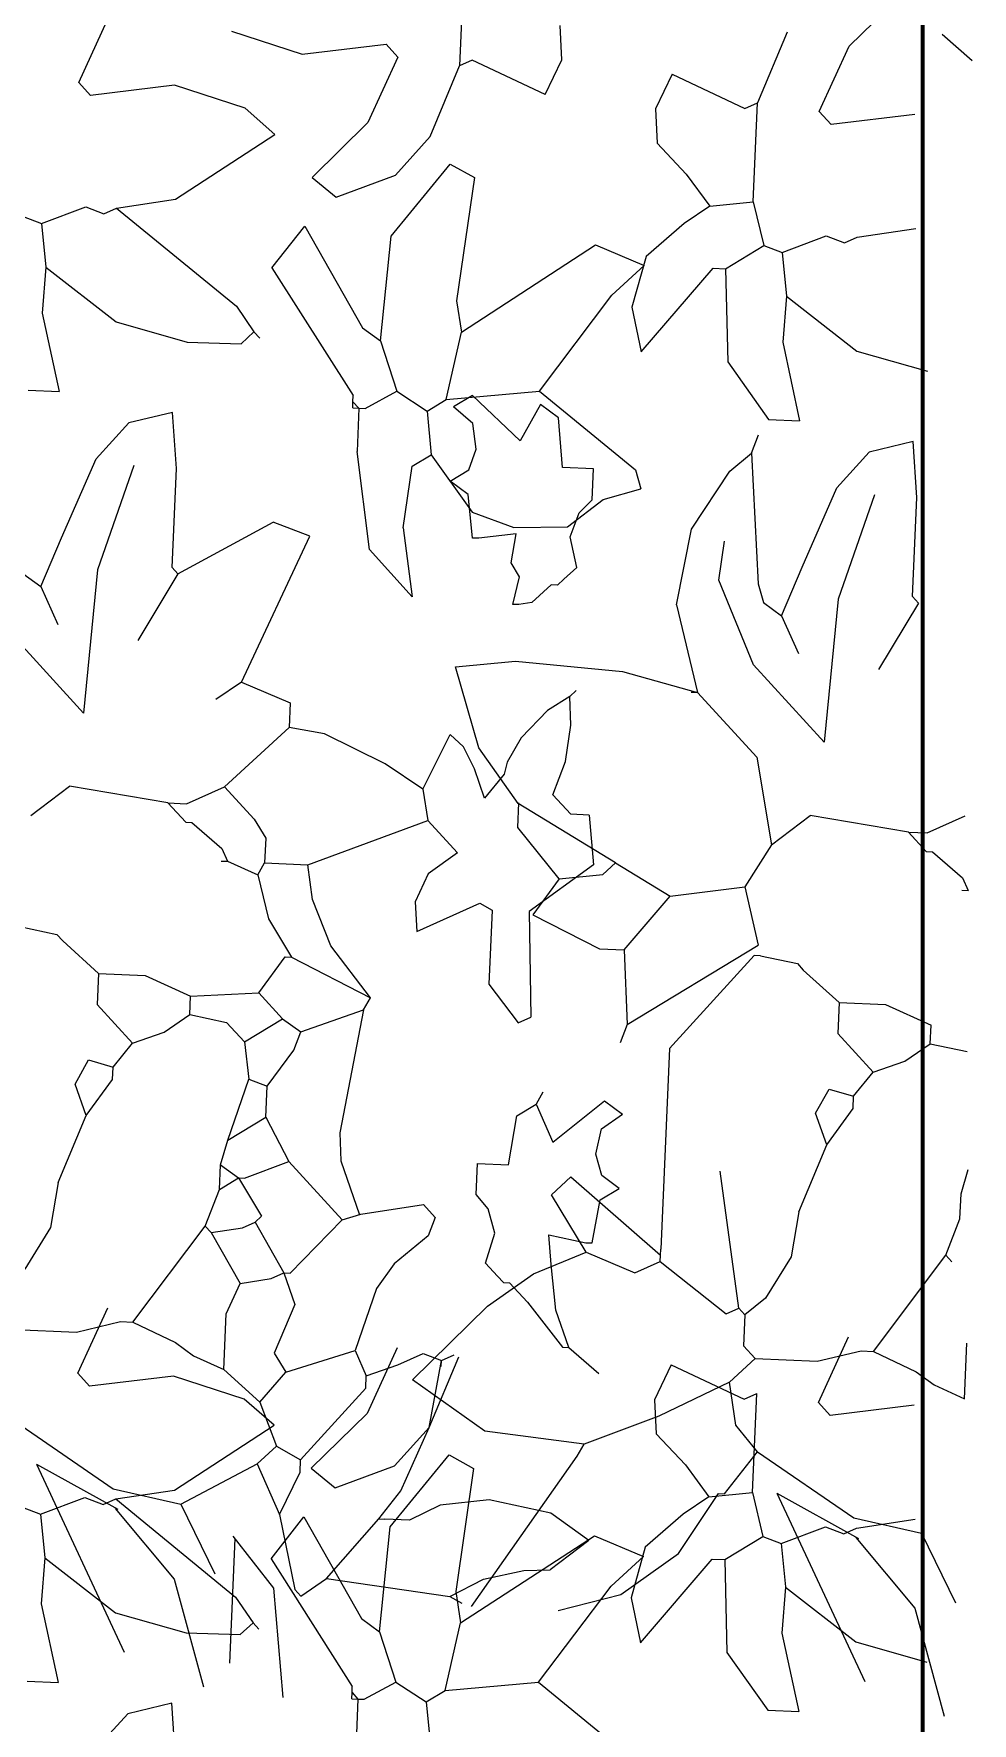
# Model space of a CAD drawing. Header units: inches. Extents: x 140.5 to 186.8, y 19 to 37.2.
# Drawn here: x 158.889 to 159.371, y 31.065 to 31.934 of the extents above; entities that cross this region are included whole.
import ezdxf

# ---------------------------------------------------------------- set-up
doc = ezdxf.new("R2010")
doc.units = ezdxf.units.IN
doc.header["$MEASUREMENT"] = 0
doc.layers.add('A-FLOR-FTPT', color=6, linetype='Continuous', lineweight=70)
doc.layers.add('VERDE_siepe', color=96, linetype='Continuous')

msp = doc.modelspace()

# ---------------------------------------------------------------- linework, layer by layer
at = {"layer": 'A-FLOR-FTPT'}
msp.add_line((159.34596, 29.98061), (159.34596, 32.93551), dxfattribs=at)
at = {"layer": 'VERDE_siepe'}
for p, q in [((159.10983, 31.96889), (159.1076, 31.91791)), ((159.3081, 31.92812), (159.33685, 31.95633)), ((158.9116, 31.90943), (158.92705, 31.94314)), ((159.16013, 31.92107), (159.15936, 31.9387)), ((158.99027, 31.93579), (159.02665, 31.92396)), ((159.27616, 31.93538), (159.26093, 31.89899)), ((159.35595, 31.93421), (159.37132, 31.92077)), ((159.02665, 31.92396), (159.06979, 31.92914)), ((159.07588, 31.92248), (159.06044, 31.88877)), ((159.07588, 31.92248), (159.06979, 31.92914)), ((159.15165, 31.90322), (159.16013, 31.92107)), ((159.29265, 31.89441), (159.3081, 31.92812)), ((159.09237, 31.88152), (159.1076, 31.91791)), ((159.11411, 31.92082), (159.1076, 31.91791)), ((159.15165, 31.90322), (159.11411, 31.92082)), ((159.21689, 31.91368), (159.20841, 31.89582)), ((159.21689, 31.91368), (159.25442, 31.89608)), ((158.91161, 31.90943), (158.91769, 31.90278)), ((158.96083, 31.90796), (158.91769, 31.90278)), ((158.99721, 31.89612), (158.96083, 31.90796)), ((159.01258, 31.88269), (158.99721, 31.89612)), ((159.20841, 31.89582), (159.20917, 31.8782)), ((159.25442, 31.89608), (159.26093, 31.89899)), ((159.25871, 31.84801), (159.26093, 31.89899)), ((159.06044, 31.88877), (159.03168, 31.86056)), ((159.29266, 31.89441), (159.29875, 31.88776)), ((159.34188, 31.89294), (159.29875, 31.88776)), ((158.96135, 31.8493), (159.01259, 31.88268)), ((159.07462, 31.86177), (159.09237, 31.88152)), ((159.20917, 31.8782), (159.22422, 31.86228)), ((159.03168, 31.86056), (159.04401, 31.85045)), ((159.04401, 31.85045), (159.07462, 31.86177)), ((159.0724, 31.83037), (159.10274, 31.86736)), ((159.10274, 31.86736), (159.1152, 31.86044)), ((159.1152, 31.86044), (159.10606, 31.79699)), ((159.22422, 31.86228), (159.23627, 31.8458)), ((158.89248, 31.83684), (158.91519, 31.84543)), ((158.91519, 31.84543), (158.92461, 31.84183)), ((158.92461, 31.84183), (158.93113, 31.84474)), ((158.93113, 31.84474), (158.96135, 31.8493)), ((158.93113, 31.84474), (158.99277, 31.79417)), ((159.23627, 31.8458), (159.22311, 31.8368)), ((159.23627, 31.8458), (159.25871, 31.84801)), ((159.25871, 31.84801), (159.26411, 31.82543)), ((158.88306, 31.84045), (158.89248, 31.83684)), ((158.89248, 31.83684), (158.89469, 31.81441)), ((159.01103, 31.8139), (159.02793, 31.83551)), ((159.02793, 31.83551), (159.05758, 31.78314)), ((159.22311, 31.8368), (159.20356, 31.81981)), ((159.31218, 31.82972), (159.3424, 31.83428)), ((159.06686, 31.77636), (159.0724, 31.83037)), ((159.10855, 31.78092), (159.17754, 31.82579)), ((159.17754, 31.82579), (159.20261, 31.81512)), ((159.24444, 31.81352), (159.26411, 31.82543)), ((159.26411, 31.82543), (159.27353, 31.82183)), ((159.27353, 31.82183), (159.29624, 31.83041)), ((159.29624, 31.83041), (159.30566, 31.82681)), ((159.30566, 31.82681), (159.31218, 31.82972)), ((159.20356, 31.81981), (159.19628, 31.79374)), ((159.27353, 31.82183), (159.27574, 31.79939)), ((158.89469, 31.8144), (158.89276, 31.79072)), ((158.89469, 31.8144), (158.93095, 31.78613)), ((159.01103, 31.8139), (159.05285, 31.74824)), ((159.18599, 31.79989), (159.20261, 31.81512)), ((159.20108, 31.77072), (159.23806, 31.8138)), ((159.23806, 31.8138), (159.24444, 31.81352)), ((159.24444, 31.81352), (159.24554, 31.76559)), ((159.14871, 31.75044), (159.18599, 31.79989)), ((159.27574, 31.79938), (159.27381, 31.77571)), ((159.27574, 31.79938), (159.312, 31.77111)), ((158.89276, 31.79072), (158.90147, 31.75027)), ((158.99277, 31.79417), (159.00177, 31.78101)), ((159.10606, 31.79699), (159.10855, 31.78092)), ((159.19628, 31.79374), (159.20108, 31.77072)), ((158.93095, 31.78613), (158.96735, 31.77575)), ((159.05758, 31.78314), (159.06686, 31.77636)), ((158.96735, 31.77575), (158.99512, 31.77491)), ((158.99512, 31.77491), (159.00177, 31.78101)), ((159.00177, 31.78101), (159.00482, 31.77769)), ((159.06686, 31.77636), (159.0753, 31.75045)), ((159.10065, 31.74615), (159.10855, 31.78092)), ((159.27381, 31.77571), (159.28252, 31.73525)), ((159.24554, 31.76559), (159.2666, 31.73594)), ((159.312, 31.77111), (159.3484, 31.76073)), ((158.88554, 31.75096), (158.90147, 31.75027)), ((159.05272, 31.74504), (159.05285, 31.74824)), ((159.05895, 31.74158), (159.0753, 31.75045)), ((159.0753, 31.75045), (159.09081, 31.7402)), ((159.10065, 31.74615), (159.14871, 31.75044)), ((159.11425, 31.74831), (159.10441, 31.74236)), ((159.13877, 31.7249), (159.11425, 31.74831)), ((159.14871, 31.75044), (159.19803, 31.70998)), ((158.95991, 31.73951), (158.93732, 31.73412)), ((158.96184, 31.7107), (158.95991, 31.73951)), ((159.05258, 31.74186), (159.05272, 31.74504)), ((159.05258, 31.74186), (159.05577, 31.74172)), ((159.05272, 31.74504), (159.05577, 31.74172)), ((159.05577, 31.74172), (159.0548, 31.71942)), ((159.05577, 31.74172), (159.05895, 31.74158)), ((159.09081, 31.7402), (159.10065, 31.74615)), ((159.09081, 31.7402), (159.09303, 31.71776)), ((159.11447, 31.73384), (159.10441, 31.74236)), ((159.14916, 31.74359), (159.13877, 31.7249)), ((159.15844, 31.7368), (159.14916, 31.74359)), ((158.92057, 31.7157), (158.93732, 31.73412)), ((159.11618, 31.72067), (159.11447, 31.73384)), ((159.16051, 31.71118), (159.15844, 31.7368)), ((159.2666, 31.73594), (159.28252, 31.73525)), ((159.2577, 31.71855), (159.2613, 31.72797)), ((159.34096, 31.7245), (159.31837, 31.7191)), ((159.34289, 31.69568), (159.34096, 31.7245)), ((158.90283, 31.67497), (158.92057, 31.7157)), ((159.06123, 31.66894), (159.0548, 31.71942)), ((159.08319, 31.7118), (159.09303, 31.71776)), ((159.09303, 31.71776), (159.11408, 31.68811)), ((159.11229, 31.70994), (159.11618, 31.72067)), ((159.2466, 31.70936), (159.2577, 31.71855)), ((159.2577, 31.71855), (159.26116, 31.65136)), ((159.30162, 31.70068), (159.31837, 31.7191)), ((158.94002, 31.71219), (158.92135, 31.65846)), ((158.95962, 31.65973), (158.96184, 31.7107)), ((159.07861, 31.68008), (159.08319, 31.7118)), ((159.10275, 31.70412), (159.11229, 31.70994)), ((159.11203, 31.69733), (159.10275, 31.70412)), ((159.17645, 31.71049), (159.16051, 31.71118)), ((159.17575, 31.69455), (159.17645, 31.71049)), ((159.19803, 31.70998), (159.2008, 31.70028)), ((159.22687, 31.67944), (159.2466, 31.70936)), ((159.11424, 31.67489), (159.11203, 31.69733)), ((159.1814, 31.69475), (159.2008, 31.70028)), ((159.28388, 31.65995), (159.30162, 31.70068)), ((159.32107, 31.69717), (159.3024, 31.64344)), ((159.34067, 31.64471), (159.34289, 31.69568)), ((159.11408, 31.68811), (159.13544, 31.68037)), ((159.16309, 31.68063), (159.1814, 31.69475)), ((159.16449, 31.67549), (159.16902, 31.68783)), ((159.16902, 31.68783), (159.17575, 31.69455)), ((158.96266, 31.65641), (159.0117, 31.683)), ((159.03054, 31.67579), (159.0117, 31.683)), ((159.07861, 31.68008), (159.0832, 31.64453)), ((159.13544, 31.68037), (159.16309, 31.68063)), ((159.21918, 31.64043), (159.22687, 31.67944)), ((158.89216, 31.6499), (158.90283, 31.67497)), ((158.99535, 31.60071), (159.03054, 31.67579)), ((159.0832, 31.64453), (159.06123, 31.66894)), ((159.11743, 31.67475), (159.11424, 31.67489)), ((159.13669, 31.6771), (159.11743, 31.67475)), ((159.13419, 31.66209), (159.13669, 31.6771)), ((159.16785, 31.65978), (159.16449, 31.67549)), ((159.24093, 31.65326), (159.24384, 31.67327)), ((159.13832, 31.65498), (159.13419, 31.66209)), ((158.88288, 31.65669), (158.89216, 31.6499)), ((158.92135, 31.65846), (158.91406, 31.58475)), ((158.96266, 31.65641), (158.94202, 31.62219)), ((158.96266, 31.65641), (158.95962, 31.65973)), ((159.1349, 31.64071), (159.13832, 31.65498)), ((159.1612, 31.65369), (159.15787, 31.65064)), ((159.1612, 31.65369), (159.16785, 31.65978)), ((159.25875, 31.60963), (159.24093, 31.65326)), ((159.27321, 31.63488), (159.28388, 31.65995)), ((158.89216, 31.6499), (158.90088, 31.63037)), ((159.15469, 31.65078), (159.14472, 31.64164)), ((159.15787, 31.65064), (159.15469, 31.65078)), ((159.26116, 31.65136), (159.26393, 31.64167)), ((159.3024, 31.64344), (159.29511, 31.56973)), ((159.34371, 31.64139), (159.34067, 31.64471)), ((159.1381, 31.64057), (159.1349, 31.64071)), ((159.14472, 31.64164), (159.1381, 31.64057)), ((159.21918, 31.64043), (159.22999, 31.59527)), ((159.26393, 31.64167), (159.27321, 31.63488)), ((159.27321, 31.63488), (159.28193, 31.61535)), ((159.34371, 31.64139), (159.32307, 31.60717)), ((158.91406, 31.58475), (158.8777, 31.62464)), ((159.10553, 31.60851), (159.13638, 31.61156)), ((159.11754, 31.56694), (159.10553, 31.60851)), ((159.13638, 31.61156), (159.19143, 31.60623)), ((159.29511, 31.56973), (159.25875, 31.60963)), ((158.99535, 31.60071), (158.98219, 31.59171)), ((158.99535, 31.60071), (159.02043, 31.59004)), ((159.19143, 31.60623), (159.22999, 31.59527)), ((159.16422, 31.59335), (159.15283, 31.58609)), ((159.16422, 31.59335), (159.16754, 31.59639)), ((159.16479, 31.57853), (159.16422, 31.59335)), ((159.22999, 31.59527), (159.22679, 31.5954)), ((159.22999, 31.59527), (159.26045, 31.56202)), ((159.02043, 31.59004), (159.01987, 31.5773)), ((159.15283, 31.58609), (159.13932, 31.57202)), ((158.98661, 31.54682), (159.01987, 31.5773)), ((159.03806, 31.57409), (159.01987, 31.5773)), ((159.06932, 31.55865), (159.03806, 31.57409)), ((159.08871, 31.54557), (159.1027, 31.57369)), ((159.10963, 31.56745), (159.1027, 31.57369)), ((159.16213, 31.55988), (159.16479, 31.57853)), ((159.11528, 31.55606), (159.10963, 31.56745)), ((159.13779, 31.53821), (159.11754, 31.56694)), ((159.13932, 31.57202), (159.13201, 31.55944)), ((159.08871, 31.54557), (159.06932, 31.55865)), ((159.12043, 31.54099), (159.11528, 31.55606)), ((159.13201, 31.55944), (159.13054, 31.55332)), ((159.15562, 31.54265), (159.16213, 31.55988)), ((159.26045, 31.56202), (159.26807, 31.51699)), ((158.88702, 31.53201), (158.90683, 31.54711)), ((158.95752, 31.53852), (158.90683, 31.54711)), ((159.13054, 31.55332), (159.12043, 31.54099)), ((158.95752, 31.53852), (158.96667, 31.52854)), ((158.95752, 31.53852), (158.96708, 31.5381)), ((158.96708, 31.5381), (158.98661, 31.54682)), ((158.98661, 31.54682), (159.00185, 31.5302)), ((159.08871, 31.54557), (159.0912, 31.5295)), ((159.13757, 31.52588), (159.13813, 31.53862)), ((159.16476, 31.53268), (159.15562, 31.54265)), ((159.00185, 31.5302), (159.00781, 31.52037)), ((159.18786, 31.50773), (159.13779, 31.53821)), ((159.17432, 31.53226), (159.16476, 31.53268)), ((159.17432, 31.53226), (159.17639, 31.50663)), ((159.26807, 31.51699), (159.28788, 31.53209)), ((159.33857, 31.5235), (159.28788, 31.53209)), ((159.34813, 31.52308), (159.36767, 31.5318)), ((158.96667, 31.52854), (158.96986, 31.5284)), ((158.96986, 31.5284), (158.98523, 31.51497)), ((159.02956, 31.50665), (159.0912, 31.5295)), ((159.0912, 31.5295), (159.10644, 31.51287)), ((159.15877, 31.49942), (159.13757, 31.52588)), ((159.33857, 31.5235), (159.34772, 31.51352)), ((159.33857, 31.5235), (159.34813, 31.52308)), ((158.98523, 31.51497), (158.98814, 31.50845)), ((159.00781, 31.52037), (159.00726, 31.50762)), ((159.10644, 31.51287), (159.09142, 31.50199)), ((159.26807, 31.51699), (159.25435, 31.49525)), ((159.34772, 31.51352), (159.35091, 31.51338)), ((159.35091, 31.51338), (159.36628, 31.49995)), ((158.98495, 31.50859), (158.98814, 31.50845)), ((158.98814, 31.50845), (159.00379, 31.50139)), ((159.00379, 31.50139), (159.00726, 31.50762)), ((159.00726, 31.50762), (159.02956, 31.50665)), ((159.03188, 31.48875), (159.02956, 31.50665)), ((159.17639, 31.50663), (159.14342, 31.48253)), ((159.18121, 31.50163), (159.18786, 31.50773)), ((159.18786, 31.50773), (159.21584, 31.49054)), ((159.00379, 31.50139), (159.00919, 31.4788)), ((159.09142, 31.50199), (159.08465, 31.48763)), ((159.15877, 31.49942), (159.14519, 31.48086)), ((159.15877, 31.49942), (159.18121, 31.50163)), ((159.21584, 31.49054), (159.25435, 31.49525)), ((159.25435, 31.49525), (159.26114, 31.46526)), ((159.36628, 31.49995), (159.36919, 31.49343)), ((159.04128, 31.46489), (159.03188, 31.48875)), ((159.08465, 31.48763), (159.08552, 31.47229)), ((159.08552, 31.47229), (159.11807, 31.48683)), ((159.11807, 31.48683), (159.1243, 31.48336)), ((159.19228, 31.46284), (159.21584, 31.49054)), ((159.366, 31.49357), (159.36919, 31.49343)), ((159.00919, 31.4788), (159.0211, 31.45913)), ((159.1243, 31.48336), (159.12264, 31.44513)), ((159.14342, 31.48253), (159.14424, 31.42823)), ((159.14519, 31.48086), (159.17954, 31.4634)), ((158.88133, 31.4748), (158.90031, 31.47079)), ((158.90031, 31.47079), (158.90336, 31.46746)), ((158.90336, 31.46746), (158.92178, 31.4507)), ((159.06169, 31.43821), (159.04128, 31.46489)), ((159.17954, 31.4634), (159.19228, 31.46284)), ((159.19228, 31.46284), (159.19381, 31.42447)), ((159.19381, 31.42447), (159.26114, 31.46526)), ((159.00434, 31.44071), (159.01791, 31.45927)), ((159.01791, 31.45927), (159.0211, 31.45913)), ((159.0211, 31.45913), (159.06169, 31.43821)), ((159.25919, 31.45992), (159.21561, 31.41203)), ((159.26238, 31.45978), (159.25919, 31.45992)), ((159.26238, 31.45978), (159.28136, 31.45577)), ((159.28136, 31.45577), (159.28441, 31.45245)), ((159.28441, 31.45245), (159.30283, 31.43568)), ((158.92178, 31.4507), (158.92108, 31.43476)), ((158.92178, 31.4507), (158.94572, 31.44971)), ((158.94572, 31.44971), (158.96915, 31.43906)), ((159.12264, 31.44513), (159.13774, 31.42532)), ((158.92108, 31.43476), (158.93936, 31.41481)), ((158.96873, 31.4295), (158.96915, 31.43906)), ((158.96915, 31.43906), (159.00434, 31.44071)), ((159.00434, 31.44071), (159.01653, 31.42741)), ((159.05822, 31.43198), (159.06169, 31.43821)), ((159.30283, 31.43568), (159.30213, 31.41975)), ((159.30283, 31.43568), (159.32677, 31.43469)), ((159.32677, 31.43469), (159.3502, 31.42404)), ((158.95558, 31.42049), (158.96873, 31.4295)), ((158.96873, 31.4295), (158.98771, 31.42548)), ((158.98771, 31.42548), (158.99685, 31.41551)), ((158.99685, 31.41551), (159.01653, 31.42741)), ((159.01653, 31.42741), (159.02581, 31.42062)), ((159.02581, 31.42062), (159.05822, 31.43198)), ((159.05822, 31.43198), (159.04588, 31.36868)), ((159.13774, 31.42532), (159.14424, 31.42823)), ((158.93936, 31.41481), (158.95558, 31.42049)), ((159.02221, 31.4112), (159.02581, 31.42062)), ((159.19381, 31.42447), (159.1902, 31.41505)), ((159.30213, 31.41975), (159.32042, 31.3998)), ((159.34978, 31.41448), (159.3502, 31.42404)), ((158.92925, 31.40249), (158.93936, 31.41481)), ((158.99685, 31.41551), (158.9992, 31.39625)), ((159.00862, 31.39264), (159.02221, 31.4112)), ((159.21561, 31.41202), (159.21111, 31.3088)), ((159.33663, 31.40548), (159.34978, 31.41448)), ((159.34978, 31.41448), (159.36876, 31.41046)), ((158.90972, 31.39377), (158.91665, 31.40623)), ((158.91665, 31.40623), (158.92925, 31.40249)), ((158.92897, 31.39611), (158.92925, 31.40249)), ((159.3103, 31.38747), (159.32042, 31.3998)), ((159.32042, 31.3998), (159.33663, 31.40548)), ((158.9154, 31.37755), (158.90972, 31.39377)), ((158.9154, 31.37755), (158.92897, 31.39611)), ((158.98826, 31.3648), (158.9992, 31.39625)), ((158.9992, 31.39625), (159.00862, 31.39264)), ((159.00793, 31.37672), (159.00862, 31.39264)), ((159.29077, 31.37875), (159.2977, 31.39121)), ((159.2977, 31.39121), (159.3103, 31.38747)), ((159.13707, 31.37747), (159.1469, 31.38342)), ((159.15037, 31.38966), (159.1469, 31.38342)), ((159.1469, 31.38342), (159.15563, 31.36389)), ((159.15563, 31.36389), (159.18209, 31.38508)), ((159.18209, 31.38508), (159.19137, 31.3783)), ((159.31002, 31.3811), (159.3103, 31.38747)), ((158.90112, 31.34307), (158.9154, 31.37755)), ((158.98826, 31.3648), (159.00793, 31.37672)), ((159.00793, 31.37672), (159.01971, 31.35385)), ((159.13277, 31.35212), (159.13707, 31.37747)), ((159.18061, 31.37068), (159.19137, 31.3783)), ((159.29645, 31.36253), (159.29077, 31.37875)), ((159.29645, 31.36253), (159.31002, 31.3811)), ((158.98452, 31.3522), (158.98826, 31.3648)), ((159.04588, 31.36868), (159.04647, 31.35417)), ((159.17776, 31.35772), (159.18061, 31.37068)), ((159.18071, 31.34669), (159.17776, 31.35772)), ((159.28217, 31.32805), (159.29645, 31.36253)), ((158.98396, 31.33946), (158.98452, 31.3522)), ((158.98452, 31.3522), (158.9938, 31.34541)), ((158.99698, 31.34527), (159.01971, 31.35385)), ((159.01971, 31.35385), (159.04713, 31.32393)), ((159.04647, 31.35417), (159.05612, 31.32649)), ((159.11614, 31.33688), (159.11684, 31.35282)), ((159.11684, 31.35282), (159.13277, 31.35212)), ((159.25127, 31.27832), (159.24159, 31.34897)), ((159.36557, 31.33718), (159.36931, 31.34978)), ((158.90112, 31.34307), (158.89706, 31.3199)), ((158.97675, 31.32062), (158.98396, 31.33946)), ((158.98396, 31.33946), (158.9938, 31.34541)), ((158.9938, 31.34541), (158.99698, 31.34527)), ((158.9938, 31.34541), (159.0057, 31.32573)), ((159.15487, 31.33679), (159.16485, 31.34593)), ((159.16485, 31.34593), (159.21097, 31.30561)), ((159.17987, 31.3341), (159.18971, 31.34006)), ((159.18971, 31.34006), (159.18071, 31.34669)), ((159.05683, 31.3267), (159.08896, 31.33168)), ((159.08896, 31.33168), (159.09506, 31.32504)), ((159.12226, 31.3296), (159.11614, 31.33688)), ((159.17274, 31.30728), (159.15487, 31.33679)), ((159.17571, 31.31194), (159.17987, 31.3341)), ((159.36501, 31.32444), (159.36557, 31.33718)), ((158.99587, 31.31979), (159.00238, 31.32269)), ((159.0057, 31.32573), (159.00238, 31.32269)), ((159.00238, 31.32269), (159.01721, 31.2965)), ((159.02039, 31.29637), (159.04713, 31.32393)), ((159.04713, 31.32393), (159.05683, 31.3267)), ((159.09506, 31.32504), (159.09145, 31.31562)), ((159.12571, 31.31691), (159.12226, 31.3296)), ((159.28217, 31.32805), (159.27811, 31.30488)), ((159.3578, 31.3056), (159.36501, 31.32444)), ((158.89706, 31.3199), (158.88384, 31.29849)), ((158.93949, 31.27116), (158.97675, 31.32062)), ((158.97675, 31.32062), (158.97981, 31.31729)), ((158.97981, 31.31729), (158.99587, 31.31979)), ((158.97981, 31.31729), (158.99462, 31.29111)), ((159.09145, 31.31562), (159.07386, 31.30118)), ((159.12099, 31.30156), (159.12571, 31.31691)), ((159.15354, 31.3161), (159.17252, 31.31208)), ((159.15472, 31.30092), (159.15354, 31.3161)), ((159.14566, 31.296), (159.17274, 31.30728)), ((159.17252, 31.31208), (159.17571, 31.31194)), ((159.17274, 31.30728), (159.19781, 31.29661)), ((159.21083, 31.30243), (159.21097, 31.30561)), ((159.21097, 31.30561), (159.21111, 31.3088)), ((159.27811, 31.30488), (159.26489, 31.28347)), ((159.32054, 31.25614), (159.3578, 31.3056)), ((159.3578, 31.3056), (159.36086, 31.30227)), ((159.01069, 31.2936), (159.01721, 31.2965)), ((159.01721, 31.2965), (159.02039, 31.29637)), ((159.01721, 31.2965), (159.02288, 31.2803)), ((159.07386, 31.30118), (159.06474, 31.28849)), ((159.12709, 31.29491), (159.12099, 31.30156)), ((159.1219, 31.27945), (159.14566, 31.296)), ((159.12709, 31.29491), (159.13013, 31.29158)), ((159.15712, 31.27737), (159.15472, 31.30092)), ((159.19781, 31.29661), (159.21083, 31.30243)), ((159.21083, 31.30243), (159.24477, 31.27541)), ((158.98756, 31.27546), (158.99462, 31.29111)), ((158.99462, 31.29111), (159.01069, 31.2936)), ((159.06474, 31.28849), (159.05377, 31.2566)), ((159.13013, 31.29158), (159.13332, 31.29144)), ((159.13332, 31.29144), (159.14246, 31.28147)), ((158.91114, 31.24487), (158.92658, 31.27858)), ((159.02288, 31.2803), (159.01221, 31.25523)), ((159.08339, 31.24155), (159.1219, 31.27945)), ((159.14246, 31.28147), (159.1606, 31.25833)), ((159.24477, 31.27541), (159.25127, 31.27832)), ((159.25127, 31.27832), (159.25433, 31.275)), ((159.26489, 31.28347), (159.25433, 31.275)), ((158.91054, 31.26605), (158.93311, 31.27144)), ((158.93311, 31.27144), (158.93949, 31.27116)), ((158.93949, 31.27116), (158.96137, 31.26063)), ((158.98631, 31.24678), (158.98756, 31.27546)), ((159.16379, 31.25819), (159.15712, 31.27737)), ((159.25433, 31.275), (159.25363, 31.25906)), ((158.87867, 31.26744), (158.91054, 31.26605)), ((158.96137, 31.26063), (158.97065, 31.25385)), ((159.29219, 31.22985), (159.30763, 31.26356)), ((159.36736, 31.23176), (159.36861, 31.26044)), ((158.97065, 31.25385), (158.98631, 31.24678)), ((159.01221, 31.25523), (159.01817, 31.24539)), ((159.01817, 31.24539), (159.05377, 31.2566)), ((159.05377, 31.2566), (159.05958, 31.24359)), ((159.07541, 31.25792), (159.05997, 31.22421)), ((159.07579, 31.24927), (159.08881, 31.25508)), ((159.08881, 31.25508), (159.09823, 31.25148)), ((159.0919, 31.21696), (159.10714, 31.25335)), ((159.0919, 31.21696), (159.09823, 31.25148)), ((159.09809, 31.24829), (159.09823, 31.25148)), ((159.09823, 31.25148), (159.10474, 31.25438)), ((159.1606, 31.25833), (159.16379, 31.25819)), ((159.16379, 31.25819), (159.17916, 31.24476)), ((159.24642, 31.24022), (159.25972, 31.25242)), ((159.25363, 31.25906), (159.25972, 31.25242)), ((159.25972, 31.25242), (159.29159, 31.25103)), ((159.29159, 31.25103), (159.31416, 31.25642)), ((159.31416, 31.25642), (159.32054, 31.25614)), ((159.32054, 31.25614), (159.34242, 31.24561)), ((158.91114, 31.24487), (158.91723, 31.23822)), ((158.96036, 31.24339), (158.91723, 31.23822)), ((158.99675, 31.23156), (158.96036, 31.24339)), ((158.98631, 31.24678), (159.00473, 31.23001)), ((159.00473, 31.23001), (159.01817, 31.24539)), ((159.0593, 31.23721), (159.05958, 31.24359)), ((159.05958, 31.24359), (159.07579, 31.24927)), ((159.21642, 31.24912), (159.20794, 31.23126)), ((159.21642, 31.24912), (159.25396, 31.23152)), ((159.34242, 31.24561), (159.3517, 31.23883)), ((159.02578, 31.20037), (159.0593, 31.23721)), ((159.12063, 31.21501), (159.08339, 31.24155)), ((159.24642, 31.24022), (159.21003, 31.22283)), ((159.24976, 31.21817), (159.24642, 31.24022)), ((159.25396, 31.23152), (159.26046, 31.23442)), ((159.25824, 31.18345), (159.26046, 31.23442)), ((159.3517, 31.23883), (159.36736, 31.23176)), ((159.01211, 31.21813), (158.99675, 31.23156)), ((159.00473, 31.23001), (159.01332, 31.2073)), ((159.20794, 31.23126), (159.20871, 31.21364)), ((159.29219, 31.22985), (159.29828, 31.2232)), ((159.34141, 31.22838), (159.29828, 31.2232)), ((158.87978, 31.21951), (158.92936, 31.18542)), ((158.96088, 31.18474), (159.01212, 31.21812)), ((159.05997, 31.22421), (159.03121, 31.196)), ((159.07415, 31.19721), (159.0919, 31.21696)), ((159.07734, 31.18433), (159.0919, 31.21696)), ((159.21003, 31.22283), (159.17161, 31.20838)), ((159.26083, 31.20449), (159.24976, 31.21817)), ((159.17161, 31.20838), (159.12063, 31.21501)), ((159.16815, 31.20214), (159.17161, 31.20838)), ((159.20871, 31.21364), (159.22375, 31.19772)), ((159.00334, 31.19816), (159.01332, 31.2073)), ((159.01332, 31.2073), (159.02578, 31.20037)), ((159.0255, 31.194), (159.02578, 31.20037)), ((159.07193, 31.16581), (159.10227, 31.20279)), ((159.10227, 31.20279), (159.11474, 31.19587)), ((159.11371, 31.12472), (159.16815, 31.20214)), ((159.24392, 31.18287), (159.26083, 31.20449)), ((159.26083, 31.20449), (159.31041, 31.1704)), ((158.93194, 31.17464), (158.88999, 31.19796)), ((158.93512, 31.10109), (158.88999, 31.19796)), ((158.96414, 31.17752), (159.00334, 31.19816)), ((159.00334, 31.19816), (159.01497, 31.17211)), ((159.01497, 31.17211), (159.0255, 31.194)), ((159.03121, 31.196), (159.04354, 31.18589)), ((159.04354, 31.18589), (159.07415, 31.19721)), ((159.11474, 31.19587), (159.10559, 31.13243)), ((159.22375, 31.19772), (159.2358, 31.18124)), ((158.92936, 31.18542), (158.96414, 31.17752)), ((158.93066, 31.18018), (158.96088, 31.18474)), ((159.06594, 31.16989), (159.07734, 31.18433)), ((159.22023, 31.15199), (159.24074, 31.18301)), ((159.2358, 31.18124), (159.25824, 31.18345)), ((159.24074, 31.18301), (159.24392, 31.18287)), ((159.25824, 31.18345), (159.26364, 31.16087)), ((159.31299, 31.15962), (159.27104, 31.18295)), ((159.31617, 31.08607), (159.27104, 31.18295)), ((158.88259, 31.17589), (158.89201, 31.17228)), ((158.89201, 31.17228), (158.91473, 31.18087)), ((158.91473, 31.18087), (158.92415, 31.17727)), ((158.92415, 31.17727), (158.93066, 31.18017)), ((158.93041, 31.17526), (158.96068, 31.13886)), ((158.93066, 31.18017), (158.9923, 31.12961)), ((158.96414, 31.17752), (158.98172, 31.14164)), ((159.09758, 31.1769), (159.08188, 31.16919)), ((159.12284, 31.17962), (159.09758, 31.1769)), ((159.15453, 31.17278), (159.12284, 31.17962)), ((159.2358, 31.18124), (159.22264, 31.17224)), ((158.89201, 31.17228), (158.89422, 31.14984)), ((159.01057, 31.14934), (159.02746, 31.17095)), ((159.01497, 31.17211), (159.02286, 31.13346)), ((159.02746, 31.17095), (159.05711, 31.11858)), ((159.03907, 31.13914), (159.06594, 31.16989)), ((159.06594, 31.16989), (159.06914, 31.16975)), ((159.06639, 31.11179), (159.07193, 31.16581)), ((159.08188, 31.16919), (159.06914, 31.16975)), ((159.174, 31.1588), (159.15453, 31.17278)), ((159.22264, 31.17224), (159.20309, 31.15525)), ((159.27306, 31.15726), (159.29578, 31.16585)), ((159.29578, 31.16585), (159.3052, 31.16225)), ((159.3052, 31.16225), (159.31171, 31.16516)), ((159.31041, 31.1704), (159.34519, 31.1625)), ((159.31171, 31.16516), (159.34193, 31.16972)), ((158.99195, 31.15987), (158.98915, 31.09553)), ((159.01194, 31.13428), (158.99105, 31.16092)), ((159.10808, 31.11635), (159.17707, 31.16123)), ((159.174, 31.1588), (159.15419, 31.1437)), ((159.17707, 31.16123), (159.20215, 31.15056)), ((159.24397, 31.14896), (159.26364, 31.16087)), ((159.26364, 31.16087), (159.27306, 31.15726)), ((159.27306, 31.15726), (159.27527, 31.13483)), ((159.31147, 31.16024), (159.34173, 31.12384)), ((159.34519, 31.1625), (159.36277, 31.12662)), ((158.89422, 31.14984), (158.89229, 31.12616)), ((158.89422, 31.14984), (158.93048, 31.12157)), ((159.01057, 31.14934), (159.05239, 31.08368)), ((159.18552, 31.13533), (159.20215, 31.15056)), ((159.19059, 31.13094), (159.22023, 31.15199)), ((159.20309, 31.15525), (159.19581, 31.12918)), ((159.20061, 31.10616), (159.23759, 31.14923)), ((159.23759, 31.14923), (159.24397, 31.14896)), ((159.24397, 31.14896), (159.24507, 31.10103)), ((158.96068, 31.13886), (158.97584, 31.08335)), ((159.02591, 31.13014), (159.03907, 31.13914)), ((159.03907, 31.13914), (159.10251, 31.12999)), ((159.10251, 31.12999), (159.11992, 31.13885)), ((159.11992, 31.13885), (159.14068, 31.14339)), ((159.14068, 31.14339), (159.15419, 31.1437)), ((158.9923, 31.12961), (159.0013, 31.11645)), ((159.01684, 31.07793), (159.01194, 31.13428)), ((159.02286, 31.13346), (159.02591, 31.13014)), ((159.10251, 31.12999), (159.10875, 31.12653)), ((159.10559, 31.13243), (159.10808, 31.11635)), ((159.14825, 31.08587), (159.18552, 31.13533)), ((159.1583, 31.12277), (159.19059, 31.13094)), ((159.27527, 31.13482), (159.27334, 31.11114)), ((159.27527, 31.13482), (159.31153, 31.10655)), ((158.89229, 31.12616), (158.901, 31.0857)), ((158.93048, 31.12157), (158.96688, 31.11118)), ((159.19581, 31.12918), (159.20061, 31.10616)), ((159.34173, 31.12384), (159.35689, 31.06833)), ((158.99465, 31.11035), (159.0013, 31.11645)), ((159.0013, 31.11645), (159.00435, 31.11313)), ((159.05711, 31.11858), (159.06639, 31.11179)), ((159.10018, 31.08159), (159.10808, 31.11635)), ((158.96688, 31.11118), (158.99465, 31.11035)), ((159.06639, 31.11179), (159.07484, 31.08589)), ((159.27334, 31.11114), (159.28205, 31.07068)), ((159.31153, 31.10655), (159.34794, 31.09617)), ((159.24507, 31.10103), (159.26613, 31.07138)), ((158.88508, 31.0864), (158.901, 31.0857)), ((159.05211, 31.0773), (159.05225, 31.08048)), ((159.05225, 31.08048), (159.05239, 31.08368)), ((159.05225, 31.08048), (159.0553, 31.07716)), ((159.05848, 31.07702), (159.07484, 31.08589)), ((159.07484, 31.08589), (159.09034, 31.07563)), ((159.09034, 31.07563), (159.10018, 31.08159)), ((159.10018, 31.08159), (159.14825, 31.08587)), ((159.14825, 31.08587), (159.19756, 31.04542)), ((158.9201, 31.05114), (158.93686, 31.06956)), ((158.95944, 31.07495), (158.93686, 31.06956)), ((158.96137, 31.04614), (158.95944, 31.07495)), ((159.05211, 31.0773), (159.0553, 31.07716)), ((159.0553, 31.07716), (159.05433, 31.05486)), ((159.0553, 31.07716), (159.05848, 31.07702)), ((159.09034, 31.07563), (159.09256, 31.0532)), ((159.26613, 31.07138), (159.28205, 31.07068))]:
    msp.add_line(p, q, dxfattribs=at)
msp.add_arc((159.21561, 31.41202), 0.000000399, 137.3475, 177.15048, dxfattribs=at)

doc.saveas('drawing.dxf')
